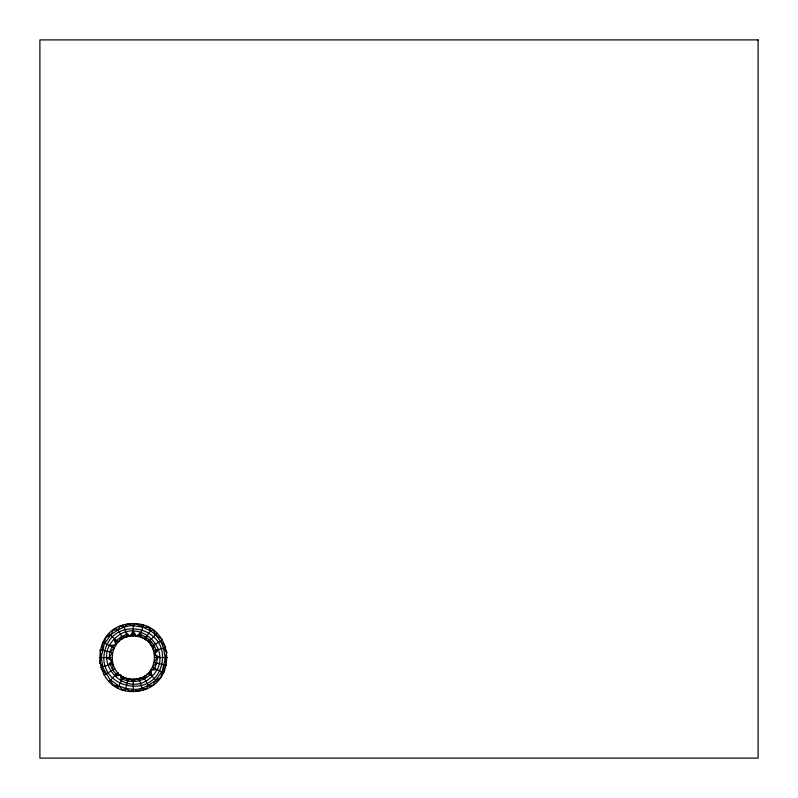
<?xml version="1.0" encoding="UTF-8"?>
<svg xmlns="http://www.w3.org/2000/svg" width="798" height="798" viewBox="0 0 798 798"><rect width="100%" height="100%" fill="white"/><g stroke="black" fill="none" stroke-linecap="round" stroke-linejoin="round"><path stroke-width="1.2" d="M133.266 691.557C181.326 690.11 175.769 617.752 127.959 623.976C87.401 629.293 92.378 692.624 133.266 691.557L133.266 679.108C103.221 679.327 106.583 631.757 136.249 636.206C162.194 639.128 159.43 679.806 133.266 679.108M112.019 661.123L110.264 664.505L112.548 669.731L116.259 674.559L120.598 674.978L122.353 678.958C131.461 683.587 142.992 681.662 150.273 674.559L150.443 670.569L152.039 676.325C127.989 700.853 89.935 662.948 114.473 638.809C138.752 614.231 176.558 652.066 152.039 676.325L150.692 670.22L154.672 668.465L156.637 663.158L157.316 657.552L154.553 654.18L156.179 650.33C153.745 642.919 147.81 637.033 140.408 634.61L136.249 636.206L133.266 633.502L129.904 636.265L126.443 634.51L121.705 636.495L116.239 640.565L115.999 644.654L114.473 638.809L115.83 644.884L111.85 646.639L109.895 651.946L109.226 657.552L111.979 660.924L110.264 664.505L100.738 667.387M150.623 628.345L150.353 630.709L144.837 639.378M154.214 662.579L166.373 665.223L163.61 647.996L160.518 641.133L155.809 635.058L153.256 630.061L150.353 630.709L135.56 623.627L133.266 625.712C122.244 625.113 114.583 632.934 105.645 637.732C103.91 646.061 101.994 654.31 99.63 662.48C104.338 669.931 108.698 677.482 113.286 685.043L118.822 685.891L125.845 688.494L130.373 691.427L133.266 689.392C144.258 690.001 151.939 682.15 160.877 677.372C162.583 668.973 164.657 660.714 166.872 652.435L163.61 647.996L165.475 646.759L160.518 641.133L151.63 646.29M125.346 690.589L128.239 678.5M143.361 625.113L140.408 634.61L140.707 637.343M112.309 652.525L102.314 650.131L102.802 642.49L104.917 643.108L110.723 635.058L113.117 630.181L117.954 629.672L120.029 626.27L124.229 627.048L127.959 623.976L133.266 625.712L142.722 627.178L148.687 627.288L150.353 630.709L162.074 639.517L160.518 641.133L162.373 640.016M117.845 687.816L122.353 678.958L125.416 677.602L127.66 680.923L129.894 678.839L133.266 681.602L134.523 679.068M123.49 676.734L122.353 678.958L121.286 675.457M154.463 653.672L156.179 650.33L165.665 647.348M166.363 665.253L164.208 664.973L163.67 672.704L161.605 671.996L155.78 680.066L153.146 685.123L148.258 685.612L146.114 688.993L141.884 688.175L138.373 691.158L133.266 689.392L125.845 688.494L122.523 689.781L118.822 685.891L110.752 680.066L108.977 681.352M126.443 634.51L126.613 637.073L121.705 636.495L119.121 641.293L116.239 640.565L109.216 633.502M133.266 681.602L136.628 678.839L139.78 680.684L139.919 678.031L144.588 678.739L147.261 673.941L150.273 674.559M148.508 642.31L156.947 633.143M131.66 636.056L133.266 633.502M109.226 657.552L112.209 652.983L109.895 651.946L113.665 648.624L111.85 646.639L102.852 642.4M157.316 657.552L154.313 662.16L156.637 663.158L152.817 666.569L154.672 668.465M109.216 681.602L117.715 672.485M158.553 649.582L154.553 654.18L159.809 657.552M107.88 665.233L111.979 660.924L106.742 657.552M155.809 635.058L157.316 633.502M116.259 674.559L118.024 672.794M138.283 636.605L140.408 634.61L143.042 638.36L146.174 637.283L145.934 640.116L150.293 640.565L151.331 645.801L153.854 645.153L153.396 649.911L156.179 650.33L153.755 650.899M148.438 642.23L150.293 640.565M138.573 691.128L141.884 688.175L139.101 678.29M127.151 636.904L124.229 627.048L127.65 624.026M104.159 675.088L114.892 668.804L112.548 669.731L112.907 664.594L110.264 664.505L112.777 664.205M141.146 632.235L136.249 636.206L133.266 631.009L129.904 636.265L125.735 632.126M103.969 674.769L105.835 673.672L100.857 667.766L102.812 666.759L100.139 649.931L102.314 650.131L100.159 649.881M114.503 676.315L120.598 674.978L121.226 681.173M107.231 635.677L110.723 635.058M115.261 686.36L118.822 685.891M155.78 680.066L159.131 679.627M109.635 645.512L115.83 644.884M150.692 670.22L156.887 669.592M99.281 657.552L111.72 657.552M154.822 657.552L167.271 657.552M151.031 686.519L148.258 685.612L143.421 676.544M163.64 672.764L152.458 667.327M115.511 628.585L117.954 629.672L122.902 638.669M111.85 646.639L114.074 647.777M141.884 688.175L143.76 689.861M116.239 640.565L118.024 642.31M148.508 672.794L157.316 681.602M122.772 625.243L124.229 627.048M163.61 647.996L166.822 652.136M99.66 662.669L102.812 666.759M141.186 624.505L142.722 627.178M121.705 636.495L122.004 639.188M144.528 675.916L144.588 678.739M133.266 623.547L133.266 635.996M104.837 650.739C95.68 687.427 153.146 701.552 161.685 664.365C170.303 627.248 114.124 613.712 104.837 650.739M758.1 39.9L39.9 39.9L39.9 758.1L758.1 758.1L758.1 39.9"/></g></svg>
